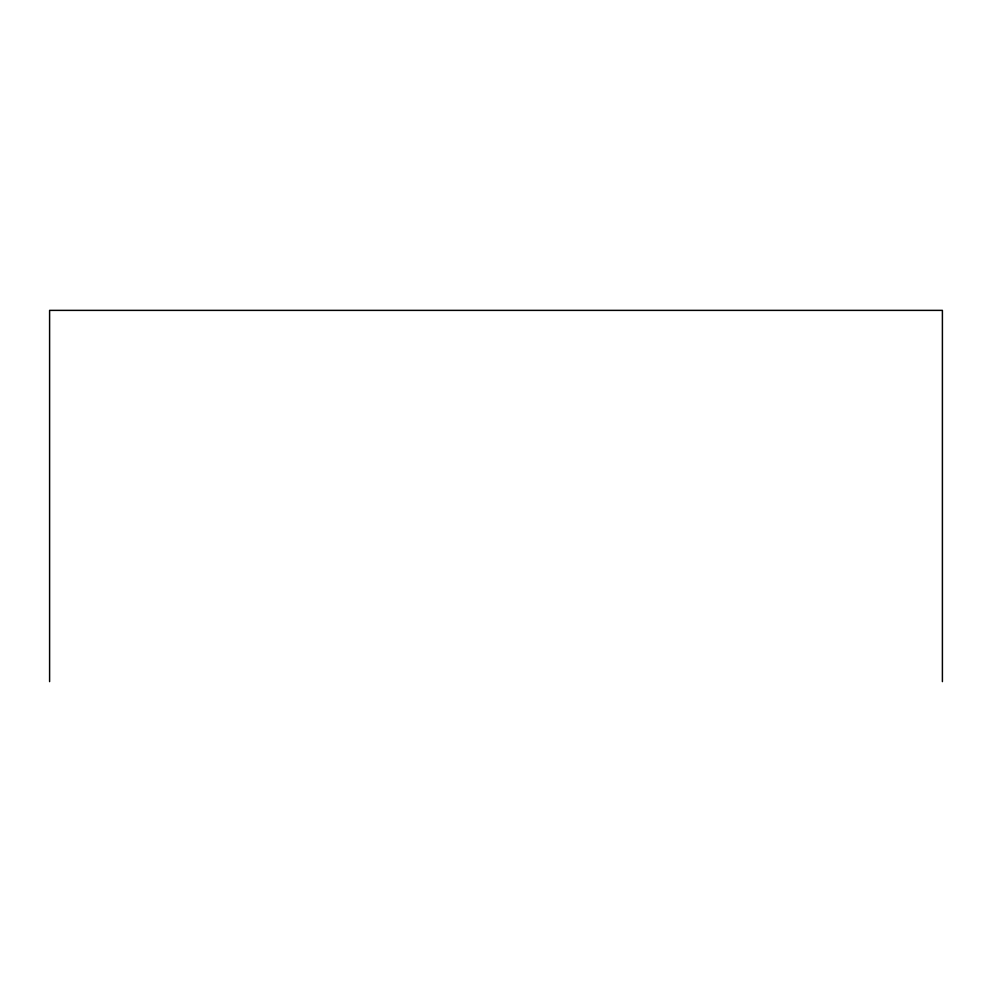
<?xml version="1.0" encoding="UTF-8"?>
<svg xmlns="http://www.w3.org/2000/svg" width="992" height="992" viewBox="0 0 992 992"><rect width="100%" height="100%" fill="white"/><g stroke="black" fill="none" stroke-linecap="round" stroke-linejoin="round"><path stroke-width="1.49" d="M942.4 681.628L942.4 310.372L49.6 310.372L49.6 681.628"/></g></svg>
